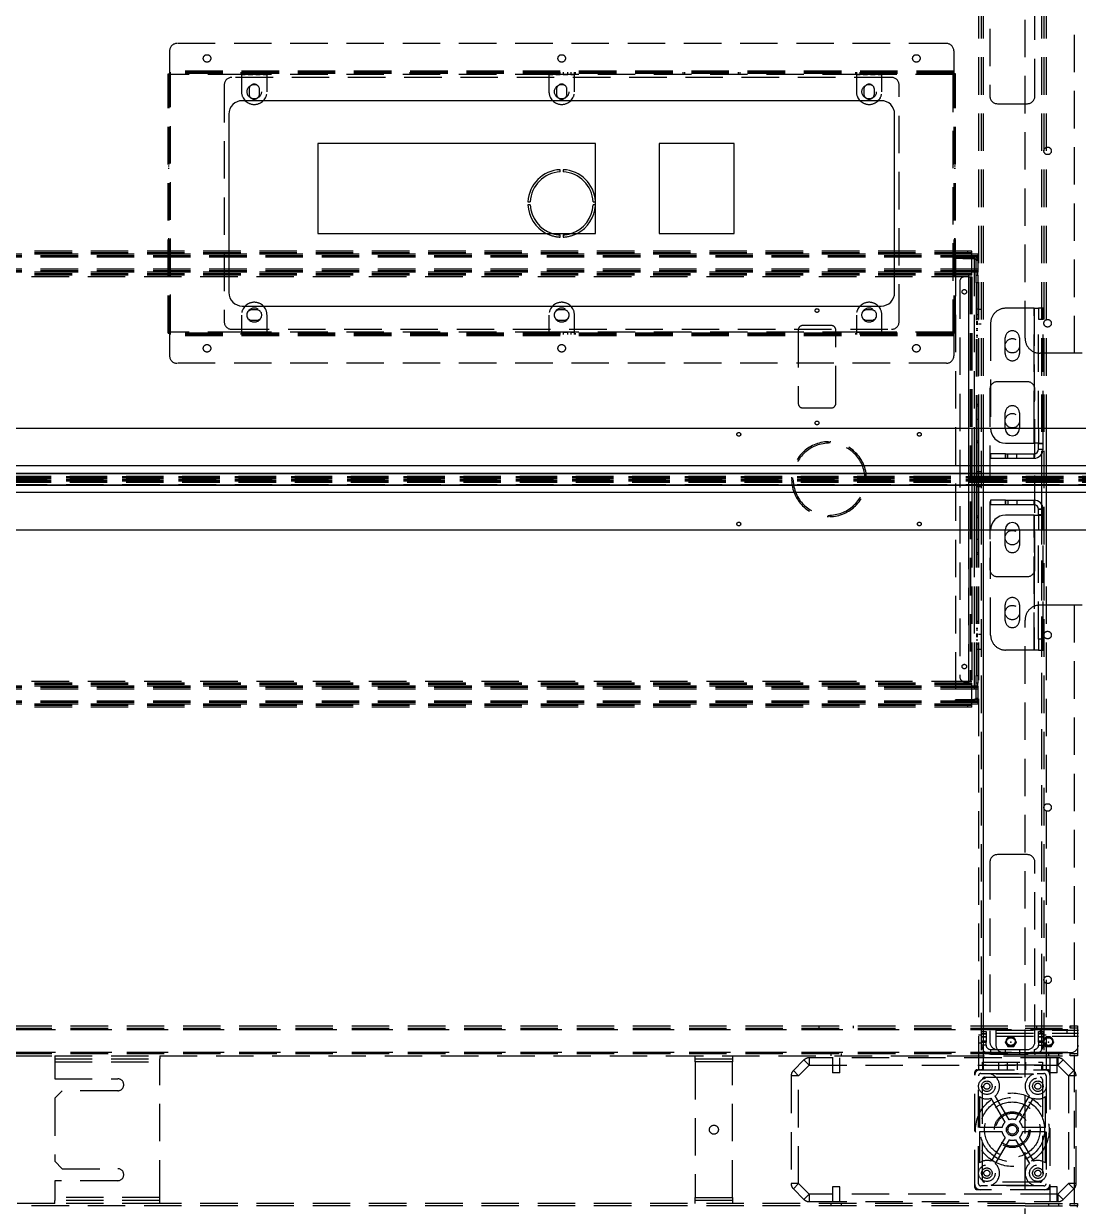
# Model space of a CAD drawing. Header units: millimetres. Extents: x -429 to 4678, y -337 to 3841.
# Drawn here: x 1019 to 1723, y 349 to 1138 of the extents above; entities that cross this region are included whole.
import ezdxf

# ---------------------------------------------------------------- set-up
doc = ezdxf.new("R2010")
doc.units = ezdxf.units.MM
doc.header["$LTSCALE"] = 100
doc.linetypes.add('CENTERX2', pattern=[20.32, 12.7, -2.54, 2.54, -2.54])
doc.linetypes.add('HIDDEN', pattern=[0.375, 0.25, -0.125])

msp = doc.modelspace()

# ---------------------------------------------------------------- linework, layer by layer
at = {"color": 7, "linetype": 'HIDDEN', "lineweight": -3}
for p, q in [((1720, 918), (1720, 1618)), ((1720, 918), (1720, 1618)), ((1687, 928), (1687, 1608)), ((1656, 1228), (1656, 868)), ((1657.6, 1228), (1657.6, 440)), ((1659, 1228), (1659, 440)), ((1659, 1228), (1659, 440)), ((1659, 1228), (1659, 440)), ((1659, 1228), (1659, 868)), ((1698, 1228), (1698, 440)), ((1698, 1228), (1698, 440)), ((1698, 1228), (1698, 440)), ((1698, 1228), (1698, 850.68)), ((1699.4, 1228), (1699.4, 440)), ((1701, 1228), (1701, 868)), ((1663.5, 1209.5), (1663.5, 1089.5)), ((1693.5, 1089.5), (1693.5, 1209.5)), ((1634.5, 1124.7), (1121.5, 1124.7)), ((1116.5, 1119.7), (1116.5, 1106.3)), ((1639.5, 1119.7), (1639.5, 1106.3)), ((1639.5, 1106.3), (1116.5, 1106.3)), ((1116.5, 1106.3), (1116.5, 1104.7)), ((1639.5, 1106.3), (1116.5, 1106.3)), ((1639.5, 1105.5), (1116.5, 1105.5)), ((1639.5, 1104.7), (1116.5, 1104.7)), ((1117.1, 1104.7), (1117.1, 1105.5)), ((1117.1, 1103.9), (1117.1, 1104.7)), ((1164, 1105.5), (1164, 1104.7)), ((1164.5, 1105.5), (1164.5, 1103.9)), ((1167, 1103.9), (1167, 1105.5)), ((1169, 1105.5), (1169, 1103.9)), ((1172, 1103.9), (1172, 1105.5)), ((1174, 1105.5), (1174, 1103.9)), ((1177, 1103.9), (1177, 1105.5)), ((1179, 1105.5), (1179, 1103.9)), ((1181.5, 1103.9), (1181.5, 1105.5)), ((1182, 1105.5), (1182, 1104.7)), ((1259.03, 1104.7), (1259.03, 1105.5)), ((1260.03, 1104.7), (1260.03, 1105.5)), ((1277, 1104.7), (1277, 1105.5)), ((1279, 1104.7), (1279, 1105.5)), ((1295.97, 1104.7), (1295.97, 1105.5)), ((1296.97, 1104.7), (1296.97, 1105.5)), ((1369, 1105.5), (1369, 1104.7)), ((1369.5, 1105.5), (1369.5, 1103.9)), ((1372, 1103.9), (1372, 1105.5)), ((1374, 1105.5), (1374, 1103.9)), ((1377, 1103.9), (1377, 1105.5)), ((1379, 1105.5), (1379, 1103.9)), ((1382, 1103.9), (1382, 1105.5)), ((1384, 1105.5), (1384, 1103.9)), ((1386.5, 1103.9), (1386.5, 1105.5)), ((1387, 1105.5), (1387, 1104.7)), ((1459.03, 1104.7), (1459.03, 1105.5)), ((1460.03, 1104.7), (1460.03, 1105.5)), ((1477, 1104.7), (1477, 1105.5)), ((1479, 1104.7), (1479, 1105.5)), ((1495.97, 1104.7), (1495.97, 1105.5)), ((1496.97, 1104.7), (1496.97, 1105.5)), ((1574, 1105.5), (1574, 1104.7)), ((1574.5, 1105.5), (1574.5, 1103.9)), ((1577, 1103.9), (1577, 1105.5)), ((1579, 1105.5), (1579, 1103.9)), ((1582, 1103.9), (1582, 1105.5)), ((1584, 1105.5), (1584, 1103.9)), ((1587, 1103.9), (1587, 1105.5)), ((1589, 1105.5), (1589, 1103.9)), ((1591.5, 1103.9), (1591.5, 1105.5)), ((1592, 1105.5), (1592, 1104.7)), ((1638.9, 1105.5), (1638.9, 1104.7)), ((1638.9, 1104.7), (1638.9, 1103.9)), ((1639.5, 1106.3), (1639.5, 1104.7)), ((1115.5, 931.5), (1115.5, 1104.5)), ((1115.5, 1104.5), (1116.3, 1104.5)), ((1116.3, 931.5), (1116.3, 1104.5)), ((1117.1, 932.1), (1117.1, 1103.9)), ((1117.1, 932.1), (1117.1, 1103.9)), ((1167, 1103.9), (1117.1, 1103.9)), ((1167, 1103.9), (1117.1, 1103.9)), ((1153, 1097), (1153, 939)), ((1598, 1102), (1158, 1102)), ((1164.5, 1103.9), (1167, 1103.9)), ((1164.5, 1103.9), (1164.5, 1092.5)), ((1167, 1103.9), (1164.5, 1103.9)), ((1169, 1103.9), (1167, 1103.9)), ((1169, 1103.9), (1172, 1103.9)), ((1172, 1103.9), (1169, 1103.9)), ((1172, 1103.9), (1169, 1103.9)), ((1172, 1103.9), (1169, 1103.9)), ((1174, 1103.9), (1172, 1103.9)), ((1174, 1103.9), (1177, 1103.9)), ((1177, 1103.9), (1174, 1103.9)), ((1177, 1103.9), (1174, 1103.9)), ((1177, 1103.9), (1174, 1103.9)), ((1179, 1103.9), (1177, 1103.9)), ((1179, 1103.9), (1181.5, 1103.9)), ((1181.5, 1103.9), (1179, 1103.9)), ((1372, 1103.9), (1179, 1103.9)), ((1372, 1103.9), (1179, 1103.9)), ((1181.5, 1092.5), (1181.5, 1103.9)), ((1369.5, 1103.9), (1372, 1103.9)), ((1369.5, 1103.9), (1369.5, 1092.5)), ((1372, 1103.9), (1369.5, 1103.9)), ((1374, 1103.9), (1372, 1103.9)), ((1374, 1103.9), (1377, 1103.9)), ((1377, 1103.9), (1374, 1103.9)), ((1377, 1103.9), (1374, 1103.9)), ((1377, 1103.9), (1374, 1103.9)), ((1379, 1103.9), (1377, 1103.9)), ((1379, 1103.9), (1382, 1103.9)), ((1382, 1103.9), (1379, 1103.9)), ((1382, 1103.9), (1379, 1103.9)), ((1382, 1103.9), (1379, 1103.9)), ((1384, 1103.9), (1382, 1103.9)), ((1384, 1103.9), (1386.5, 1103.9)), ((1386.5, 1103.9), (1384, 1103.9)), ((1577, 1103.9), (1384, 1103.9)), ((1577, 1103.9), (1384, 1103.9)), ((1386.5, 1092.5), (1386.5, 1103.9)), ((1574.5, 1103.9), (1577, 1103.9)), ((1574.5, 1103.9), (1574.5, 1092.5)), ((1577, 1103.9), (1574.5, 1103.9)), ((1579, 1103.9), (1577, 1103.9)), ((1579, 1103.9), (1582, 1103.9)), ((1582, 1103.9), (1579, 1103.9)), ((1582, 1103.9), (1579, 1103.9)), ((1582, 1103.9), (1579, 1103.9)), ((1584, 1103.9), (1582, 1103.9)), ((1584, 1103.9), (1587, 1103.9)), ((1587, 1103.9), (1584, 1103.9)), ((1587, 1103.9), (1584, 1103.9)), ((1587, 1103.9), (1584, 1103.9)), ((1589, 1103.9), (1587, 1103.9)), ((1589, 1103.9), (1591.5, 1103.9)), ((1591.5, 1103.9), (1589, 1103.9)), ((1638.9, 1103.9), (1589, 1103.9)), ((1638.9, 1103.9), (1589, 1103.9)), ((1591.5, 1092.5), (1591.5, 1103.9)), ((1603, 939), (1603, 1097)), ((1638.9, 1103.9), (1638.9, 932.1)), ((1638.9, 1103.9), (1638.9, 932.1)), ((1640.5, 1104.5), (1639.7, 1104.5)), ((1639.7, 931.5), (1639.7, 1104.5)), ((1640.5, 931.5), (1640.5, 1104.5)), ((1169.5, 1094), (1169.5, 1091)), ((1176.5, 1091), (1176.5, 1094)), ((1374.5, 1094), (1374.5, 1091)), ((1381.5, 1091), (1381.5, 1094)), ((1579.5, 1094), (1579.5, 1091)), ((1586.5, 1091), (1586.5, 1094)), ((1668.5, 1084.5), (1688.5, 1084.5)), ((1115.5, 1042.98), (1116.3, 1042.98)), ((1639.7, 1042.98), (1640.5, 1042.98)), ((1115.5, 1041.48), (1116.3, 1041.48)), ((1639.7, 1041.48), (1640.5, 1041.48)), ((1115.5, 1019), (1116.3, 1019)), ((1400.48, 1019), (1400.46, 1019.32)), ((1400.46, 1019), (1400.48, 1019)), ((1639.7, 1019), (1640.5, 1019)), ((1115.5, 1017), (1116.3, 1017)), ((1400.46, 1016.68), (1400.48, 1017)), ((1400.48, 1017), (1400.46, 1017)), ((1639.7, 1017), (1640.5, 1017)), ((1115.5, 994.52), (1116.3, 994.52)), ((1377, 995.52), (1377, 997.02)), ((1379, 997.02), (1379, 995.52)), ((1639.7, 994.52), (1640.5, 994.52)), ((1115.5, 993.02), (1116.3, 993.02)), ((1639.7, 993.02), (1640.5, 993.02)), ((1655.5, 984), (144.5, 984)), ((1655.5, 983), (144.5, 983)), ((1655.5, 982), (144.5, 982)), ((1655.5, 982), (144.5, 982)), ((1655.5, 982), (144.5, 982)), ((1655.5, 982), (144.5, 982)), ((1651.5, 986), (148.5, 986)), ((1651.5, 985), (148.5, 985)), ((1651.5, 984), (148.5, 984)), ((1651.5, 984), (148.5, 984)), ((1640.5, 981.3), (1640.5, 982.5)), ((1640.5, 982.5), (1645.5, 982.5)), ((1645.5, 981.3), (1640.5, 981.3)), ((1640.5, 981.12), (1640.5, 686.88)), ((1653.1, 981.12), (1640.5, 981.12)), ((1645.5, 982.5), (1645.5, 981.3)), ((1645.5, 982.5), (1653.1, 982.5)), ((1645.5, 981.3), (1653.1, 981.3)), ((1648.5, 986), (1648.5, 985)), ((1651.5, 984), (1651.5, 986)), ((1651.5, 972), (1651.5, 984)), ((1653.1, 981.3), (1653.1, 982.5)), ((1653.1, 982.5), (1653.1, 981.3)), ((1653.1, 981.12), (1653.1, 686.88)), ((1653.1, 981.12), (1653.1, 868)), ((1655.5, 980.1), (1654.3, 980.1)), ((1654.3, 970), (1654.3, 980.1)), ((1654.3, 980.1), (1655.5, 980.1)), ((1655.5, 984), (1655.5, 982)), ((1655.5, 982), (1655.5, 974)), ((1655.5, 974), (144.5, 974)), ((1655.5, 974), (144.5, 974)), ((1655.5, 973), (144.5, 973)), ((1655.5, 972), (144.5, 972)), ((1651.5, 972), (148.5, 972)), ((1651.5, 972), (148.5, 972)), ((1651.5, 971), (148.5, 971)), ((1649.5, 971), (1649.5, 970)), ((1651.5, 970), (1651.5, 972)), ((1652.5, 973), (1652.5, 972)), ((1655.5, 974), (1655.5, 972)), ((1655.5, 970), (1655.5, 972)), ((1651.5, 970), (148.5, 970)), ((1649.5, 969), (150.5, 969)), ((1649.5, 969), (150.5, 969)), ((1643.5, 966), (1643.5, 702)), ((1649.5, 969), (1646.5, 969)), ((1649.5, 969), (1649.5, 970)), ((1649.5, 969), (1651.5, 969)), ((1649.5, 699), (1649.5, 969)), ((1649.5, 969), (1649.5, 699)), ((1649.5, 969), (1649.5, 699)), ((1649.5, 868), (1649.5, 969)), ((1650.5, 969), (1650.5, 699)), ((1651.5, 969), (1651.5, 868)), ((1654.3, 970), (1655.5, 970)), ((1654.3, 965), (1654.3, 970)), ((1655.5, 965), (1654.3, 965)), ((1654.3, 965), (1654.3, 868)), ((1655.5, 970), (1655.5, 965)), ((1655.5, 965), (1655.5, 868)), ((1174.5, 947), (1171.5, 947)), ((1379.5, 947), (1376.5, 947)), ((1584.5, 947), (1581.5, 947)), ((1655.5, 947.5), (1654.3, 947.5)), ((1657.6, 947.3), (1656, 947.3)), ((1693, 948), (1674, 948)), ((1693, 948), (1696, 948)), ((1693, 948), (1693, 858)), ((1693, 868), (1693, 948)), ((1699, 948), (1696, 948)), ((1696, 948), (1696, 940.71)), ((1699, 940.71), (1699, 948)), ((1164.5, 943.5), (1164.5, 932.1)), ((1171.5, 940), (1174.5, 940)), ((1181.5, 932.1), (1181.5, 943.5)), ((1369.5, 943.5), (1369.5, 932.1)), ((1376.5, 940), (1379.5, 940)), ((1386.5, 932.1), (1386.5, 943.5)), ((1574.5, 943.5), (1574.5, 932.1)), ((1581.5, 940), (1584.5, 940)), ((1591.5, 932.1), (1591.5, 943.5)), ((1654.3, 943.75), (1655.5, 943.75)), ((1654.3, 943.75), (1655.5, 943.75)), ((1654.3, 941.25), (1655.5, 941.25)), ((1654.3, 941.25), (1655.5, 941.25)), ((1655.5, 938.99), (1654.3, 938.99)), ((1696, 940.71), (1699, 940.71)), ((1696, 868), (1696, 940.71)), ((1699, 868), (1699, 940.71)), ((1115.5, 931.5), (1116.3, 931.5)), ((1639.5, 931.3), (1116.5, 931.3)), ((1116.5, 931.3), (1116.5, 929.7)), ((1117.1, 931.3), (1117.1, 932.1)), ((1167, 932.1), (1117.1, 932.1)), ((1167, 932.1), (1117.1, 932.1)), ((1117.1, 930.5), (1117.1, 931.3)), ((1158, 934), (1598, 934)), ((1164, 931.3), (1164, 930.5)), ((1167, 932.1), (1164.5, 932.1)), ((1164.5, 932.1), (1164.5, 930.5)), ((1164.5, 932.1), (1167, 932.1)), ((1169, 932.1), (1167, 932.1)), ((1167, 930.5), (1167, 932.1)), ((1172, 932.1), (1169, 932.1)), ((1169, 932.1), (1169, 930.5)), ((1169, 932.1), (1172, 932.1)), ((1172, 932.1), (1169, 932.1)), ((1172, 932.1), (1169, 932.1)), ((1174, 932.1), (1172, 932.1)), ((1172, 930.5), (1172, 932.1)), ((1177, 932.1), (1174, 932.1)), ((1174, 932.1), (1174, 930.5)), ((1174, 932.1), (1177, 932.1)), ((1177, 932.1), (1174, 932.1)), ((1177, 932.1), (1174, 932.1)), ((1179, 932.1), (1177, 932.1)), ((1177, 930.5), (1177, 932.1)), ((1181.5, 932.1), (1179, 932.1)), ((1179, 932.1), (1179, 930.5)), ((1179, 932.1), (1181.5, 932.1)), ((1372, 932.1), (1179, 932.1)), ((1372, 932.1), (1179, 932.1)), ((1181.5, 930.5), (1181.5, 932.1)), ((1182, 931.3), (1182, 930.5)), ((1369, 931.3), (1369, 930.5)), ((1372, 932.1), (1369.5, 932.1)), ((1369.5, 932.1), (1369.5, 930.5)), ((1369.5, 932.1), (1372, 932.1)), ((1374, 932.1), (1372, 932.1)), ((1372, 930.5), (1372, 932.1)), ((1377, 932.1), (1374, 932.1)), ((1374, 932.1), (1374, 930.5)), ((1374, 932.1), (1377, 932.1)), ((1377, 932.1), (1374, 932.1)), ((1377, 932.1), (1374, 932.1)), ((1379, 932.1), (1377, 932.1)), ((1377, 930.5), (1377, 932.1)), ((1382, 932.1), (1379, 932.1)), ((1379, 932.1), (1379, 930.5)), ((1379, 932.1), (1382, 932.1)), ((1382, 932.1), (1379, 932.1)), ((1382, 932.1), (1379, 932.1)), ((1384, 932.1), (1382, 932.1)), ((1382, 930.5), (1382, 932.1)), ((1386.5, 932.1), (1384, 932.1)), ((1384, 932.1), (1384, 930.5)), ((1384, 932.1), (1386.5, 932.1)), ((1577, 932.1), (1384, 932.1)), ((1577, 932.1), (1384, 932.1)), ((1386.5, 930.5), (1386.5, 932.1)), ((1387, 931.3), (1387, 930.5)), ((1535.75, 933.5), (1535.75, 884.5)), ((1557.75, 936.5), (1538.75, 936.5)), ((1560.75, 884.5), (1560.75, 933.5)), ((1574, 931.3), (1574, 930.5)), ((1577, 932.1), (1574.5, 932.1)), ((1574.5, 932.1), (1574.5, 930.5)), ((1574.5, 932.1), (1577, 932.1)), ((1579, 932.1), (1577, 932.1)), ((1577, 930.5), (1577, 932.1)), ((1582, 932.1), (1579, 932.1)), ((1579, 932.1), (1579, 930.5)), ((1579, 932.1), (1582, 932.1)), ((1582, 932.1), (1579, 932.1)), ((1582, 932.1), (1579, 932.1)), ((1584, 932.1), (1582, 932.1)), ((1582, 930.5), (1582, 932.1)), ((1587, 932.1), (1584, 932.1)), ((1584, 932.1), (1584, 930.5)), ((1584, 932.1), (1587, 932.1)), ((1587, 932.1), (1584, 932.1)), ((1587, 932.1), (1584, 932.1)), ((1589, 932.1), (1587, 932.1)), ((1587, 930.5), (1587, 932.1)), ((1591.5, 932.1), (1589, 932.1)), ((1589, 932.1), (1589, 930.5)), ((1589, 932.1), (1591.5, 932.1)), ((1638.9, 932.1), (1589, 932.1)), ((1638.9, 932.1), (1589, 932.1)), ((1591.5, 930.5), (1591.5, 932.1)), ((1592, 931.3), (1592, 930.5)), ((1638.9, 932.1), (1638.9, 931.3)), ((1638.9, 931.3), (1638.9, 930.5)), ((1639.5, 931.3), (1639.5, 929.7)), ((1640.5, 931.5), (1639.7, 931.5)), ((1655.5, 938), (1654.3, 938)), ((1654.3, 937.5), (1655.5, 937.5)), ((1654.3, 934.5), (1655.5, 934.5)), ((1654.3, 933.5), (1655.5, 933.5)), ((1656, 937.7), (1657.6, 937.7)), ((1664, 938), (1664, 868)), ((1639.5, 930.5), (1116.5, 930.5)), ((1639.5, 929.7), (1116.5, 929.7)), ((1116.5, 929.7), (1116.5, 916.3)), ((1639.5, 929.7), (1116.5, 929.7)), ((1639.5, 929.7), (1639.5, 916.3)), ((1654.3, 930), (1655.5, 930)), ((1654.3, 929.01), (1655.5, 929.01)), ((1673.75, 917.75), (1673.75, 928.25)), ((1683.25, 928.25), (1683.25, 917.75)), ((1720, 918), (1697, 918)), ((1725, 918), (1720, 918)), ((1634.5, 911.3), (1121.5, 911.3)), ((1663.5, 894), (1663.5, 774)), ((1688.5, 899), (1668.5, 899)), ((1693.5, 774), (1693.5, 894)), ((1654.3, 884), (1655.5, 884)), ((1538.75, 881.5), (1557.75, 881.5)), ((1654.3, 883), (1655.5, 883)), ((1673.75, 868), (1673.75, 878.25)), ((1683.25, 878.25), (1683.25, 868)), ((1654.3, 874), (1655.5, 874)), ((1654.3, 874), (1655.5, 874)), ((1654.3, 874), (1655.5, 874)), ((1654.3, 874), (1655.5, 874)), ((1555.8, 857.99), (1555.8, 858.99)), ((1556.8, 857.99), (1556.8, 858.99)), ((1654.3, 859.5), (1655.5, 859.5)), ((1654.3, 858.5), (1655.5, 858.5)), ((1696, 858), (1699, 858)), ((1696, 854), (1699, 854)), ((1674, 851), (1674, 848)), ((1675.5, 848), (1675.5, 851)), ((1681.5, 848), (1681.5, 851)), ((1693, 848), (1693, 851)), ((1747.5, 837.79), (52.5, 837.79)), ((1747.5, 837.76), (52.5, 837.76)), ((900, 837.79), (1747.5, 837.79)), ((1649.5, 825), (1649.5, 843)), ((1651.5, 843), (1651.5, 825)), ((1653.1, 843), (1653.1, 825)), ((1654.3, 843), (1654.3, 825)), ((1655.5, 839), (1654.3, 839)), ((1655.5, 843), (1655.5, 825)), ((1656, 843), (1656, 825)), ((1657.6, 838.8), (1656, 838.8)), ((1659, 843), (1659, 825)), ((1698, 843), (1698, 825)), ((1701, 843), (1701, 825)), ((1747.5, 835.25), (52.5, 835.25)), ((1747.5, 835.25), (52.5, 835.25)), ((1747.5, 835.25), (52.5, 835.25)), ((1747.5, 834.92), (52.5, 834.92)), ((1747.5, 834.75), (52.5, 834.75)), ((1747.5, 834.75), (52.5, 834.75)), ((1747.5, 833.25), (52.5, 833.25)), ((1747.5, 833.25), (52.5, 833.25)), ((1747.5, 833.08), (52.5, 833.08)), ((1747.5, 832.75), (52.5, 832.75)), ((1747.5, 832.75), (52.5, 832.75)), ((1747.5, 832.75), (52.5, 832.75)), ((1747.5, 830.24), (52.5, 830.24)), ((1747.5, 830.21), (52.5, 830.21)), ((900, 836), (1747.5, 836)), ((1747.5, 835.45), (900, 835.45)), ((1747.5, 835.45), (900, 835.45)), ((1747.5, 835.45), (900, 835.45)), ((900, 835.44), (1747.5, 835.44)), ((900, 835.44), (1747.5, 835.44)), ((900, 835.44), (1747.5, 835.44)), ((900, 835.25), (1747.5, 835.25)), ((900, 835.25), (1747.5, 835.25)), ((900, 835.25), (1747.5, 835.25)), ((900, 834.96), (1747.5, 834.96)), ((900, 834.92), (1747.5, 834.92)), ((900, 834.75), (1747.5, 834.75)), ((900, 834.75), (1747.5, 834.75)), ((900, 834.6), (1747.5, 834.6)), ((900, 834.56), (1747.5, 834.56)), ((900, 834.56), (1747.5, 834.56)), ((900, 834.55), (1747.5, 834.55)), ((900, 834.55), (1747.5, 834.55)), ((1747.5, 833.45), (900, 833.45)), ((1747.5, 833.45), (900, 833.45)), ((900, 833.43), (1747.5, 833.43)), ((900, 833.43), (1747.5, 833.43)), ((900, 833.4), (1747.5, 833.4)), ((900, 833.25), (1747.5, 833.25)), ((900, 833.25), (1747.5, 833.25)), ((900, 833.08), (1747.5, 833.08)), ((900, 833.04), (1747.5, 833.04)), ((900, 832.75), (1747.5, 832.75)), ((900, 832.75), (1747.5, 832.75)), ((900, 832.75), (1747.5, 832.75)), ((900, 832.57), (1747.5, 832.57)), ((900, 832.57), (1747.5, 832.57)), ((900, 832.56), (1747.5, 832.56)), ((900, 832.55), (1747.5, 832.55)), ((900, 832.55), (1747.5, 832.55)), ((900, 832.55), (1747.5, 832.55)), ((900, 832), (1747.5, 832)), ((900, 830.21), (1747.5, 830.21)), ((1532.31, 834.5), (1531.31, 834.5)), ((1532.31, 833.5), (1531.31, 833.5)), ((1581.3, 834.5), (1580.29, 834.5)), ((1581.3, 833.5), (1580.29, 833.5)), ((1654.3, 835.25), (1655.5, 835.25)), ((1654.3, 835.25), (1655.5, 835.25)), ((1654.3, 832.75), (1655.5, 832.75)), ((1654.3, 832.75), (1655.5, 832.75)), ((1654.3, 829), (1655.5, 829)), ((1656, 829.2), (1657.6, 829.2)), ((1674, 820), (1674, 817)), ((1675.5, 820), (1675.5, 817)), ((1681.5, 820), (1681.5, 817)), ((1693, 817), (1693, 820)), ((1699, 814), (1696, 814)), ((1698, 817.32), (1698, 440)), ((1555.8, 809.01), (1555.8, 810.01)), ((1556.8, 809.01), (1556.8, 810.01)), ((1654.3, 809.5), (1655.5, 809.5)), ((1654.3, 808.5), (1655.5, 808.5)), ((1693, 810), (1693, 720)), ((1696, 810), (1699, 810)), ((1649.5, 699), (1649.5, 800)), ((1651.5, 800), (1651.5, 699)), ((1653.1, 800), (1653.1, 686.88)), ((1654.3, 800), (1654.3, 703)), ((1655.5, 800), (1655.5, 703)), ((1656, 800), (1656, 440)), ((1659, 800), (1659, 440)), ((1664, 730), (1664, 800)), ((1673.75, 789.75), (1673.75, 800)), ((1683.25, 800), (1683.25, 789.75)), ((1693, 720), (1693, 800)), ((1696, 727.29), (1696, 800)), ((1699, 727.29), (1699, 800)), ((1701, 800), (1701, 440)), ((1654.3, 794), (1655.5, 794)), ((1654.3, 794), (1655.5, 794)), ((1654.3, 794), (1655.5, 794)), ((1654.3, 794), (1655.5, 794)), ((1654.3, 785), (1655.5, 785)), ((1654.3, 784), (1655.5, 784)), ((1668.5, 769), (1688.5, 769)), ((1673.75, 739.75), (1673.75, 750.25)), ((1683.25, 750.25), (1683.25, 739.75)), ((1720, 750), (1697, 750)), ((1720, 50), (1720, 750)), ((1725, 750), (1720, 750)), ((1720, 50), (1720, 750)), ((1655.5, 738.99), (1654.3, 738.99)), ((1655.5, 738), (1654.3, 738)), ((1654.3, 734.5), (1655.5, 734.5)), ((1687, 60), (1687, 740)), ((1654.3, 733.5), (1655.5, 733.5)), ((1655.5, 730.5), (1654.3, 730.5)), ((1654.3, 730), (1655.5, 730)), ((1654.3, 729.01), (1655.5, 729.01)), ((1654.3, 726.75), (1655.5, 726.75)), ((1654.3, 726.75), (1655.5, 726.75)), ((1657.6, 730.3), (1656, 730.3)), ((1699, 727.29), (1696, 727.29)), ((1696, 727.29), (1696, 720)), ((1699, 720), (1699, 727.29)), ((1654.3, 724.25), (1655.5, 724.25)), ((1654.3, 724.25), (1655.5, 724.25)), ((1654.3, 720.5), (1655.5, 720.5)), ((1656, 720.7), (1657.6, 720.7)), ((1693, 720), (1674, 720)), ((1696, 720), (1693, 720)), ((1696, 720), (1699, 720)), ((1654.3, 703), (1655.5, 703)), ((1654.3, 698), (1654.3, 703)), ((1655.5, 703), (1655.5, 698)), ((1655.5, 696), (144.5, 696)), ((1655.5, 695), (144.5, 695)), ((1651.5, 698), (148.5, 698)), ((1651.5, 697), (148.5, 697)), ((1651.5, 696), (148.5, 696)), ((1651.5, 696), (148.5, 696)), ((1649.5, 699), (150.5, 699)), ((1649.5, 699), (150.5, 699)), ((1646.5, 699), (1649.5, 699)), ((1649.5, 698), (1649.5, 699)), ((1651.5, 699), (1649.5, 699)), ((1649.5, 698), (1649.5, 697)), ((1651.5, 696), (1651.5, 698)), ((1651.5, 684), (1651.5, 696)), ((1652.5, 696), (1652.5, 695)), ((1655.5, 698), (1654.3, 698)), ((1654.3, 687.9), (1654.3, 698)), ((1655.5, 696), (1655.5, 698)), ((1655.5, 696), (1655.5, 694)), ((1655.5, 694), (144.5, 694)), ((1655.5, 694), (144.5, 694)), ((1653.1, 686.88), (1640.5, 686.88)), ((1640.5, 685.5), (1640.5, 686.7)), ((1640.5, 686.7), (1645.5, 686.7)), ((1645.5, 686.7), (1645.5, 685.5)), ((1653.1, 686.7), (1645.5, 686.7)), ((1653.1, 685.5), (1653.1, 686.7)), ((1653.1, 685.5), (1653.1, 686.7)), ((1654.3, 687.9), (1655.5, 687.9)), ((1654.3, 687.9), (1655.5, 687.9)), ((1655.5, 694), (1655.5, 686)), ((1655.5, 686), (144.5, 686)), ((1655.5, 686), (144.5, 686)), ((1655.5, 686), (144.5, 686)), ((1655.5, 686), (144.5, 686)), ((1655.5, 685), (144.5, 685)), ((1655.5, 684), (144.5, 684)), ((1651.5, 684), (148.5, 684)), ((1651.5, 684), (148.5, 684)), ((1651.5, 683), (148.5, 683)), ((1651.5, 682), (148.5, 682)), ((1645.5, 685.5), (1640.5, 685.5)), ((1645.5, 685.5), (1653.1, 685.5)), ((1648.5, 683), (1648.5, 682)), ((1651.5, 682), (1651.5, 684)), ((1655.5, 686), (1655.5, 684)), ((1663.5, 578.5), (1663.5, 458.5)), ((1688.5, 583.5), (1668.5, 583.5)), ((1693.5, 458.5), (1693.5, 578.5)), ((78, 466.75), (1722, 466.75)), ((78, 466.75), (1722, 466.75)), ((113, 469.25), (1687, 469.25)), ((113, 467.75), (1687, 467.75)), ((113, 466.75), (1687, 466.75)), ((113, 466.75), (1687, 466.75)), ((1549.5, 469.25), (1549.5, 467.75)), ((1572.5, 467.75), (1572.5, 469.25)), ((1667.5, 466.5), (1667.5, 462.5)), ((1667.5, 466.5), (1722.5, 466.5)), ((1687, 469.25), (1717, 469.25)), ((1687, 467.75), (1717, 467.75)), ((1687, 451.75), (1687, 466.75)), ((1694.5, 469.25), (1694.5, 467.75)), ((1697, 466.5), (1697, 464.5)), ((1715, 464.5), (1715, 466.5)), ((1717, 467.75), (1717, 469.25)), ((1717, 469.25), (1722, 469.25)), ((1722, 467.75), (1717, 467.75)), ((1717.5, 467.75), (1717.5, 469.25)), ((1722, 469.25), (1722, 467.75)), ((1722, 467.75), (1722, 466.75)), ((1722, 466.75), (1722, 451.75)), ((1657.6, 463), (1656, 463)), ((1656, 458), (1657.6, 458)), ((1658, 465.5), (1661, 465.5)), ((1658, 464.04), (1658, 465.5)), ((1661, 464.04), (1658, 464.04)), ((1658, 461.96), (1658, 464.04)), ((1658, 464.04), (1661, 464.04)), ((1658, 458.43), (1658, 461.96)), ((1658, 461.96), (1661, 461.96)), ((1661, 461.96), (1658, 461.96)), ((1661, 461.75), (1658, 461.75)), ((1658, 459.25), (1661, 459.25)), ((1661, 458.43), (1658, 458.43)), ((1658, 456.5), (1658, 458.43)), ((1658, 458.43), (1661, 458.43)), ((1661, 465.5), (1661, 464.04)), ((1661, 464.04), (1661, 461.96)), ((1661, 461.96), (1661, 458.43)), ((1661, 456.5), (1661, 458.43)), ((1667.5, 464.5), (1722.5, 464.5)), ((1667.5, 462.5), (1722.5, 462.5)), ((1667.5, 462.5), (1667.5, 456.5)), ((1667.5, 462.5), (1722.5, 462.5)), ((1667.5, 462.5), (1722.5, 462.5)), ((1667.5, 462.5), (1722.5, 462.5)), ((1674.04, 458.5), (1675.77, 461.5)), ((1675.77, 455.5), (1674.04, 458.5)), ((1675.77, 461.5), (1679.23, 461.5)), ((1679.23, 461.5), (1680.96, 458.5)), ((1680.96, 458.5), (1679.23, 455.5)), ((1696, 465.5), (1699, 465.5)), ((1696, 464.04), (1696, 465.5)), ((1699, 464.04), (1696, 464.04)), ((1696, 461.96), (1696, 464.04)), ((1696, 464.04), (1699, 464.04)), ((1696, 458.43), (1696, 461.96)), ((1696, 461.96), (1699, 461.96)), ((1699, 461.96), (1696, 461.96)), ((1699, 461.75), (1696, 461.75)), ((1696, 459.25), (1699, 459.25)), ((1696, 458.43), (1696, 456.5)), ((1699, 458.43), (1696, 458.43)), ((1696, 458.43), (1699, 458.43)), ((1699, 465.5), (1699, 464.04)), ((1699, 464.04), (1699, 461.96)), ((1699, 461.96), (1699, 458.43)), ((1699, 458.43), (1699, 456.5)), ((1699.04, 458.5), (1700.77, 461.5)), ((1700.77, 455.5), (1699.04, 458.5)), ((1701, 463), (1699.4, 463)), ((1699.4, 458), (1701, 458)), ((1700.77, 461.5), (1704.23, 461.5)), ((1704.23, 461.5), (1705.96, 458.5)), ((1705.96, 458.5), (1704.23, 455.5)), ((78, 451.75), (1722, 451.75)), ((78, 451.75), (1722, 451.75)), ((113, 451.75), (1687, 451.75)), ((113, 451.75), (1687, 451.75)), ((113, 450.75), (1687, 450.75)), ((1557.5, 450.75), (1557.5, 449.25)), ((1564.5, 449.25), (1564.5, 450.75)), ((1661, 456.5), (1658, 456.5)), ((1661, 456.5), (1658, 456.5)), ((1664, 453.5), (1664, 450.5)), ((1664, 453.5), (1693, 453.5)), ((1664, 453.5), (1664, 450.5)), ((1664, 450.5), (1693, 450.5)), ((1672.5, 451.5), (1717.5, 451.5)), ((1673.75, 453.5), (1673.75, 450.5)), ((1679.23, 455.5), (1675.77, 455.5)), ((1683.25, 453.5), (1683.25, 450.5)), ((1687, 450.75), (1717, 450.75)), ((1693, 453.5), (1693, 450.5)), ((1693, 453.5), (1693, 450.5)), ((1696, 456.5), (1699, 456.5)), ((1696, 456.5), (1699, 456.5)), ((1704.23, 455.5), (1700.77, 455.5)), ((1702.5, 450.75), (1702.5, 449.25)), ((1709.5, 449.25), (1709.5, 450.75)), ((1717, 449.25), (1717, 450.75)), ((1717, 450.75), (1722, 450.75)), ((1722, 451.75), (1722, 450.75)), ((1722, 450.75), (1722, 449.25)), ((113, 449.25), (1040, 449.25)), ((1040, 449.25), (1040, 447.25)), ((1040, 449.25), (1110, 449.25)), ((1040, 447.25), (1110, 447.25)), ((1040, 447.25), (1040, 445.25)), ((1040, 445.25), (1110, 445.25)), ((1040, 445.25), (1110, 445.25)), ((1040, 445.25), (1040, 434)), ((1110, 449.25), (1110, 447.25)), ((1110, 449.25), (1687, 449.25)), ((1110, 445.25), (1110, 447.25)), ((1110, 354.75), (1110, 445.25)), ((1467, 445.25), (1467, 449.25)), ((1467, 447.25), (1492, 447.25)), ((1492, 445.25), (1467, 445.25)), ((1467, 445.25), (1467, 354.75)), ((1492, 445.25), (1467, 445.25)), ((1492, 449.25), (1492, 445.25)), ((1492, 354.75), (1492, 445.25)), ((1539.54, 446.54), (1532.46, 439.46)), ((1536, 435.93), (1543.07, 443)), ((1539.54, 446.54), (1543.07, 443)), ((1708.93, 448), (1543.07, 448)), ((1543.07, 448), (1543.07, 443)), ((1543.07, 443), (1708.93, 443)), ((1558.6, 448), (1558.6, 438)), ((1563.4, 438), (1563.4, 448)), ((1658.5, 445), (1698.5, 445)), ((1658.5, 443), (1658.5, 445)), ((1658.5, 443), (1658.5, 440)), ((1698.5, 443), (1658.5, 443)), ((1669.5, 440), (1669.5, 445)), ((1675.1, 445), (1675.1, 440)), ((1681.9, 440), (1681.9, 445)), ((1687, 449.25), (1717, 449.25)), ((1687.5, 440), (1687.5, 445)), ((1698.5, 445), (1698.5, 443)), ((1698.5, 443), (1698.5, 440)), ((1703.6, 448), (1703.6, 438)), ((1708.4, 438), (1708.4, 448)), ((1708.93, 448), (1708.93, 443)), ((1712.46, 446.54), (1708.93, 443)), ((1708.93, 443), (1716, 435.93)), ((1719.54, 439.46), (1712.46, 446.54)), ((1722, 449.25), (1717, 449.25)), ((1040, 434), (1082, 434)), ((1531, 435.93), (1531, 364.07)), ((1536, 435.93), (1531, 435.93)), ((1532.46, 439.46), (1536, 435.93)), ((1536, 364.07), (1536, 435.93)), ((1563.4, 438), (1558.6, 438)), ((1653.5, 361.5), (1653.5, 438.5)), ((1655, 440), (1702, 440)), ((1656, 364), (1656, 436)), ((1657.5, 437.5), (1699.5, 437.5)), ((1660, 435), (1697, 435)), ((1692.63, 437), (1664.37, 437)), ((1701, 436), (1701, 364)), ((1703.5, 438.5), (1703.5, 361.5)), ((1708.4, 438), (1703.6, 438)), ((1719.54, 439.46), (1716, 435.93)), ((1721, 435.93), (1716, 435.93)), ((1716, 435.93), (1716, 364.07)), ((1721, 364.07), (1721, 435.93)), ((1658.5, 366.5), (1658.5, 433.5)), ((1698.5, 433.5), (1698.5, 366.5)), ((1045, 426), (1040, 421)), ((1040, 421), (1040, 379)), ((1082, 426), (1045, 426)), ((1656.5, 422.13), (1656.5, 401.5)), ((1673.75, 405.14), (1664.44, 421.02)), ((1676.34, 406.66), (1667.03, 422.54)), ((1680.66, 406.66), (1689.98, 422.54)), ((1683.25, 405.14), (1692.56, 421.02)), ((1700.5, 401.5), (1700.5, 422.13)), ((1678.5, 403), (1678.5, 403.54)), ((1671.66, 401.5), (1656.5, 401.5)), ((1671.66, 398.5), (1656.5, 398.5)), ((1656.5, 398.5), (1656.5, 377.87)), ((1673.75, 394.86), (1664.44, 378.98)), ((1683.25, 394.86), (1692.56, 378.98)), ((1700.5, 401.5), (1685.34, 401.5)), ((1700.5, 398.5), (1685.34, 398.5)), ((1700.5, 377.87), (1700.5, 398.5)), ((1676.34, 393.34), (1667.03, 377.46)), ((1680.66, 393.34), (1689.98, 377.46)), ((1040, 379), (1045, 374)), ((1045, 374), (1082, 374)), ((1082, 366), (1040, 366)), ((1040, 366), (1040, 354.75)), ((1536, 364.07), (1531, 364.07)), ((1536, 364.07), (1532.46, 360.54)), ((1543.07, 357), (1536, 364.07)), ((1697, 365), (1660, 365)), ((1664.37, 363), (1692.63, 363)), ((1716, 364.07), (1708.93, 357)), ((1721, 364.07), (1716, 364.07)), ((1716, 364.07), (1719.54, 360.54)), ((1532.46, 360.54), (1539.54, 353.46)), ((1543.07, 357), (1539.54, 353.46)), ((1708.93, 357), (1543.07, 357)), ((1543.07, 357), (1543.07, 352)), ((1563.4, 362), (1558.6, 362)), ((1558.6, 362), (1558.6, 352)), ((1563.4, 352), (1563.4, 362)), ((1702, 360), (1655, 360)), ((1699.5, 362.5), (1657.5, 362.5)), ((1708.4, 362), (1703.6, 362)), ((1703.6, 362), (1703.6, 352)), ((1708.4, 352), (1708.4, 362)), ((1708.93, 357), (1712.46, 353.46)), ((1708.93, 357), (1708.93, 352)), ((1712.46, 353.46), (1719.54, 360.54)), ((1040, 350.75), (113, 350.75)), ((1687, 349.25), (113, 349.25)), ((1040, 354.75), (1040, 352.75)), ((1110, 354.75), (1040, 354.75)), ((1110, 354.75), (1040, 354.75)), ((1040, 350.75), (1040, 352.75)), ((1110, 352.75), (1040, 352.75)), ((1110, 350.75), (1040, 350.75)), ((1110, 352.75), (1110, 354.75)), ((1110, 350.75), (1110, 352.75)), ((1687, 350.75), (1110, 350.75)), ((1467, 354.75), (1492, 354.75)), ((1467, 350.75), (1467, 354.75)), ((1467, 354.75), (1492, 354.75)), ((1492, 352.75), (1467, 352.75)), ((1492, 354.75), (1492, 350.75)), ((1543.07, 352), (1708.93, 352)), ((1557.5, 350.75), (1557.5, 349.25)), ((1564.5, 349.25), (1564.5, 350.75)), ((1687, 350.75), (1717, 350.75)), ((1687, 349.25), (1717, 349.25)), ((1702.5, 350.75), (1702.5, 349.25)), ((1709.5, 349.25), (1709.5, 350.75)), ((1717, 349.25), (1717, 350.75)), ((1717, 350.75), (1722, 350.75)), ((1722, 349.25), (1717, 349.25)), ((1722, 350.75), (1722, 349.25)), ((1722, 348.25), (1722, 349.25))]:
    msp.add_line(p, q, dxfattribs=at)
at = {"color": 7, "linetype": 'Continuous', "lineweight": -3}
for p, q in [((1591, 1086.5), (1165, 1086.5)), ((1156, 1077.5), (1156, 958.5)), ((1600, 958.5), (1600, 1077.5)), ((1400.46, 1058), (1215.46, 1058)), ((1215.46, 1058), (1215.46, 998)), ((1400.46, 998), (1400.46, 1058)), ((1492.96, 1058), (1442.96, 1058)), ((1442.96, 1058), (1442.96, 998)), ((1492.96, 998), (1492.96, 1058)), ((1377, 1038.98), (1377, 1040.48)), ((1379, 1040.48), (1379, 1038.98)), ((1355.52, 1019), (1357.02, 1019)), ((1398.98, 1019), (1400.46, 1019)), ((1357.02, 1017), (1355.52, 1017)), ((1400.46, 1017), (1398.98, 1017)), ((1215.46, 998), (1400.46, 998)), ((1442.96, 998), (1492.96, 998)), ((1165, 949.5), (1591, 949.5)), ((50, 868), (1750, 868)), ((1649.5, 843), (1649.5, 868)), ((1651.5, 868), (1651.5, 843)), ((1653.1, 868), (1653.1, 843)), ((1654.3, 868), (1654.3, 843)), ((1655.5, 868), (1655.5, 843)), ((1656, 868), (1656, 843)), ((1659, 868), (1659, 843)), ((1673.75, 867.75), (1673.75, 868)), ((1683.25, 868), (1683.25, 867.75)), ((1693, 858), (1693, 868)), ((1696, 867.79), (1696, 868)), ((1699, 867.79), (1699, 868)), ((1701, 868), (1701, 843)), ((1699, 867.79), (1696, 867.79)), ((1696, 867.79), (1696, 857.8)), ((1699, 857.8), (1699, 867.79)), ((1674, 858), (1693, 858)), ((1696, 858), (1693, 858)), ((1696, 857.8), (1699, 857.8)), ((1696, 854), (1696, 857.8)), ((1696, 854), (1699, 854)), ((1699, 854), (1699, 857.8)), ((1664, 851), (1664, 848)), ((1674, 851), (1664, 851)), ((1664, 848), (1674, 848)), ((1674, 848), (1674, 851)), ((1674, 851), (1693, 851)), ((1674, 848), (1693, 848)), ((1693, 851), (1693, 848)), ((1698, 850.68), (1698, 843)), ((1747.5, 843), (52.5, 843)), ((900, 838), (1747.5, 838)), ((900, 837.76), (1747.5, 837.76)), ((900, 830.24), (1747.5, 830.24)), ((900, 830), (1747.5, 830)), ((1747.5, 825), (52.5, 825)), ((1649.5, 800), (1649.5, 825)), ((1651.5, 825), (1651.5, 800)), ((1653.1, 825), (1653.1, 800)), ((1654.3, 825), (1654.3, 800)), ((1655.5, 825), (1655.5, 800)), ((1656, 825), (1656, 800)), ((1659, 825), (1659, 800)), ((1698, 825), (1698, 817.32)), ((1701, 825), (1701, 800)), ((1664, 820), (1664, 817)), ((1674, 820), (1664, 820)), ((1664, 817), (1674, 817)), ((1674, 817), (1674, 820)), ((1674, 820), (1693, 820)), ((1674, 817), (1693, 817)), ((1693, 817), (1693, 820)), ((1696, 814), (1699, 814)), ((1696, 810.2), (1696, 814)), ((1699, 810.2), (1699, 814)), ((1693, 810), (1674, 810)), ((1693, 810), (1696, 810)), ((1693, 800), (1693, 810)), ((1699, 810.2), (1696, 810.2)), ((1696, 810.2), (1696, 800.21)), ((1699, 800.21), (1699, 810.2)), ((1750, 800), (50, 800)), ((1673.75, 800), (1673.75, 800.25)), ((1683.25, 800.25), (1683.25, 800)), ((1696, 800.21), (1699, 800.21)), ((1696, 800), (1696, 800.21)), ((1699, 800), (1699, 800.21)), ((1675.77, 461.5), (1674.04, 458.5)), ((1674.04, 458.5), (1675.77, 455.5)), ((1679.23, 461.5), (1675.77, 461.5)), ((1680.96, 458.5), (1679.23, 461.5)), ((1679.23, 455.5), (1680.96, 458.5)), ((1700.77, 461.5), (1699.04, 458.5)), ((1699.04, 458.5), (1700.77, 455.5)), ((1704.23, 461.5), (1700.77, 461.5)), ((1705.96, 458.5), (1704.23, 461.5)), ((1704.23, 455.5), (1705.96, 458.5)), ((1675.77, 455.5), (1679.23, 455.5)), ((1700.77, 455.5), (1704.23, 455.5))]:
    msp.add_line(p, q, dxfattribs=at)
at = {"color": 7, "linetype": 'HIDDEN', "lineweight": -3}
for centre, radius in [((1141.5, 1114.7), 2.5), ((1378, 1114.7), 2.5), ((1614.5, 1114.7), 2.5), ((1173, 1092.5), 4.8), ((1378, 1092.5), 4.8), ((1583, 1092.5), 4.8), ((1702, 1053), 2.5), ((1646.5, 959), 1.5), ((1173, 943.5), 4.8), ((1378, 943.5), 4.8), ((1548.25, 946.5), 1.25), ((1583, 943.5), 4.8), ((1702, 938), 2.5), ((1141.5, 921.3), 2.5), ((1378, 921.3), 2.5), ((1614.5, 921.3), 2.5), ((1678.5, 923), 4.8), ((1678.5, 873), 4.8), ((1548.25, 871.5), 1.25), ((1496.1, 863.9), 1.25), ((1616.5, 863.9), 1.25), ((1496.1, 804.1), 1.25), ((1616.5, 804.1), 1.25), ((1678.5, 795), 4.8), ((1678.5, 745), 4.8), ((1702, 730), 2.5), ((1646.5, 709), 1.5), ((1702, 615), 2.5), ((1702, 500), 2.5), ((1677.5, 459.25), 3), ((1702.5, 459.25), 3), ((1661.5, 429), 5.5), ((1695.5, 429), 5.5), ((1661.5, 429), 3.5), ((1661.5, 429), 2), ((1695.5, 429), 3.5), ((1695.5, 429), 2), ((1678.5, 400), 24.5), ((1678.5, 400), 21.5), ((1678.5, 400), 18.5), ((1678.5, 400), 11.9), ((1678.5, 400), 11), ((1479.5, 400), 3), ((1678.5, 400), 4), ((1678.5, 400), 3), ((1661.5, 371), 5.5), ((1661.5, 371), 3.5), ((1661.5, 371), 2), ((1695.5, 371), 5.5), ((1695.5, 371), 3.5), ((1695.5, 371), 2)]:
    msp.add_circle(centre, radius, dxfattribs=at)
at = {"color": 7, "linetype": 'CENTERX2', "lineweight": -3}
for centre, radius in [((1677.5, 458.5), 3), ((1677.5, 458.5), 2.9), ((1702.5, 458.5), 3), ((1702.5, 458.5), 2.9)]:
    msp.add_circle(centre, radius, dxfattribs=at)
at = {"color": 7, "linetype": 'HIDDEN', "lineweight": -3}
for centre, radius, start, end in [((1121.5, 1119.7), 5, 90, 180), ((1634.5, 1119.7), 5, 0, 90), ((1158, 1097), 5, 90, 180), ((1173, 1094), 3.5, 0, 180), ((1378, 1094), 3.5, 0, 180), ((1583, 1094), 3.5, 0, 180), ((1598, 1097), 5, 0, 90), ((1173, 1092.5), 8.5, 180, 0), ((1173, 1091), 3.5, 180, 0), ((1378, 1092.5), 8.5, 180, 0), ((1378, 1091), 3.5, 180, 0), ((1583, 1092.5), 8.5, 180, 0), ((1583, 1091), 3.5, 180, 0), ((1668.5, 1089.5), 5, 180, 270), ((1688.5, 1089.5), 5, 270, 0), ((1378, 1018), 22.5, 242.73396, 267.45268), ((1378, 1018), 21, 252.24721, 267.2706), ((1378, 1018), 21, 272.7294, 287.75279), ((1378, 1018), 22.5, 272.54732, 297.26604), ((1653.1, 980.1), 2.4, 0, 90), ((1653.1, 980.1), 1.2, 0, 90), ((1646.5, 966), 3, 90, 180), ((1173, 943.5), 8.5, 0, 180), ((1171.5, 943.5), 3.5, 90, 270), ((1174.5, 943.5), 3.5, 270, 90), ((1378, 943.5), 8.5, 0, 180), ((1376.5, 943.5), 3.5, 90, 270), ((1379.5, 943.5), 3.5, 270, 90), ((1583, 943.5), 8.5, 0, 180), ((1581.5, 943.5), 3.5, 90, 270), ((1584.5, 943.5), 3.5, 270, 90), ((1674, 938), 10, 90, 180), ((1158, 939), 5, 180, 270), ((1598, 939), 5, 270, 0), ((1538.75, 933.5), 3, 90, 180), ((1557.75, 933.5), 3, 0, 90), ((1678.5, 928.25), 4.75, 0, 180), ((1697, 928), 10, 180, 270), ((1121.5, 916.3), 5, 180, 270), ((1634.5, 916.3), 5, 270, 0), ((1678.5, 917.75), 4.75, 180, 0), ((1668.5, 894), 5, 90, 180), ((1688.5, 894), 5, 0, 90), ((1538.75, 884.5), 3, 180, 270), ((1557.75, 884.5), 3, 270, 0), ((1678.5, 878.25), 4.75, 0, 180), ((1556.3, 834), 25, 91.14599, 178.85401), ((1556.3, 834), 24, 91.19375, 178.80625), ((1556.3, 834), 25, 1.14599, 88.85401), ((1556.3, 834), 24, 1.19375, 88.80625), ((1556.3, 834), 25, 181.14599, 268.85401), ((1556.3, 834), 24, 181.19375, 268.80625), ((1556.3, 834), 24, 271.19375, 358.80625), ((1556.3, 834), 25, 271.14599, 358.85401), ((1678.5, 789.75), 4.75, 180, 0), ((1668.5, 774), 5, 180, 270), ((1688.5, 774), 5, 270, 0), ((1678.5, 750.25), 4.75, 0, 180), ((1697, 740), 10, 90, 180), ((1678.5, 739.75), 4.75, 180, 0), ((1674, 730), 10, 180, 270), ((1646.5, 702), 3, 180, 270), ((1653.1, 687.9), 1.2, 270, 0), ((1653.1, 687.9), 2.4, 270, 0), ((1668.5, 578.5), 5, 90, 180), ((1688.5, 578.5), 5, 0, 90), ((1668.5, 458.5), 5, 180, 270), ((1688.5, 458.5), 5, 270, 0), ((1664, 456.5), 6, 180, 270), ((1664, 456.5), 3, 180, 270), ((1672.5, 456.5), 5, 180, 270), ((1693, 456.5), 6, 270, 0), ((1693, 456.5), 3, 270, 0), ((1717.5, 456.5), 5, 270, 0), ((1543.07, 443), 5, 90, 135), ((1708.93, 443), 5, 45, 90), ((1082, 430), 4, 270, 90), ((1536, 435.93), 5, 135, 180), ((1655, 438.5), 1.5, 90, 180), ((1657, 436.5), 3.5, 90, 180), ((1657.5, 436), 1.5, 90, 180), ((1660, 433.5), 1.5, 90, 180), ((1661.5, 429), 8.5, 310.54337, 70.25008), ((1695.5, 429), 8.5, 109.74992, 229.45663), ((1697, 433.5), 1.5, 0, 90), ((1699.5, 436), 1.5, 0, 90), ((1700, 436.5), 3.5, 0, 90), ((1702, 438.5), 1.5, 0, 90), ((1716, 435.93), 5, 0, 45), ((1661.5, 429), 8.5, 233.96812, 290.21488), ((1695.5, 429), 8.5, 249.78512, 306.03188), ((1678.5, 400), 7, 132.75275, 167.62637), ((1678.5, 400), 7, 71.9945, 108.0055), ((1678.5, 400), 7, 12.37363, 47.24725), ((1678.5, 400), 7, 192.37363, 227.24725), ((1678.5, 400), 7, 312.75275, 347.62637), ((1678.5, 400), 7, 251.9945, 288.0055), ((1661.5, 371), 8.5, 69.78512, 126.03188), ((1695.5, 371), 8.5, 53.96812, 110.21488), ((1082, 370), 4, 270, 90), ((1661.5, 371), 8.5, 289.74992, 49.45663), ((1695.5, 371), 8.5, 130.54337, 250.25008), ((1536, 364.07), 5, 180, 225), ((1657, 363.5), 3.5, 180, 270), ((1657.5, 364), 1.5, 180, 270), ((1660, 366.5), 1.5, 180, 270), ((1697, 366.5), 1.5, 270, 0), ((1699.5, 364), 1.5, 270, 0), ((1700, 363.5), 3.5, 270, 0), ((1716, 364.07), 5, 315, 0), ((1655, 361.5), 1.5, 180, 270), ((1702, 361.5), 1.5, 270, 0), ((1543.07, 357), 5, 225, 270), ((1708.93, 357), 5, 270, 315)]:
    msp.add_arc(centre, radius, start, end, dxfattribs=at)
at = {"color": 7, "linetype": 'Continuous', "lineweight": -3}
for centre, radius, start, end in [((1165, 1077.5), 9, 90, 180), ((1591, 1077.5), 9, 0, 90), ((1378, 1018), 22.5, 92.54732, 177.45268), ((1378, 1018), 21, 92.7294, 177.2706), ((1378, 1018), 22.5, 3.37114, 87.45268), ((1378, 1018), 21, 2.7294, 87.2706), ((1378, 1018), 22.5, 182.54732, 242.73396), ((1378, 1018), 21, 182.7294, 252.24721), ((1378, 1018), 21, 287.75279, 357.2706), ((1378, 1018), 22.5, 297.26604, 356.62886), ((1165, 958.5), 9, 180, 270), ((1591, 958.5), 9, 270, 0), ((1674, 868), 10, 180, 270), ((1678.5, 867.75), 4.75, 180, 0), ((1693, 854), 3, 270, 0), ((1693, 854), 6, 270, 0), ((1693, 814), 6, 0, 90), ((1693, 814), 3, 0, 90), ((1674, 800), 10, 90, 180), ((1678.5, 800.25), 4.75, 0, 180)]:
    msp.add_arc(centre, radius, start, end, dxfattribs=at)
at = {"color": 7, "linetype": 'HIDDEN', "lineweight": -3}
for points, knots in [([(1117.1, 1103.9), (1116.92, 1103.94), (1116.55, 1104.03), (1116.06, 1104.17), (1115.69, 1104.3), (1115.52, 1104.41), (1115.51, 1104.48), (1115.5, 1104.5)], [0, 0, 0, 0, 0.220743, 0.441506, 0.662269, 0.883032, 1, 1, 1, 1]), ([(1640.5, 1104.5), (1640.48, 1104.46), (1640.44, 1104.37), (1640.15, 1104.23), (1639.73, 1104.1), (1639.28, 1103.99), (1639, 1103.92), (1638.9, 1103.9)], [0, 0, 0, 0, 0.220743, 0.441506, 0.662269, 0.883032, 1, 1, 1, 1]), ([(1655.5, 980.1), (1655.47, 980.18), (1655.41, 980.33), (1654.97, 980.56), (1654.32, 980.78), (1653.65, 980.97), (1653.24, 981.09), (1653.1, 981.12)], [0, 0, 0, 0, 0.222483, 0.444994, 0.667504, 0.890015, 1, 1, 1, 1]), ([(1654.3, 980.1), (1654.28, 980.2), (1654.23, 980.38), (1653.92, 980.64), (1653.54, 980.89), (1653.24, 981.05), (1653.1, 981.12)], [0, 0, 0, 0, 0.28678, 0.531564, 0.776258, 1, 1, 1, 1]), ([(1115.5, 931.5), (1115.52, 931.54), (1115.56, 931.63), (1115.85, 931.77), (1116.27, 931.9), (1116.72, 932.01), (1117, 932.08), (1117.1, 932.1)], [0, 0, 0, 0, 0.220743, 0.441506, 0.662269, 0.883032, 1, 1, 1, 1]), ([(1638.9, 932.1), (1639.09, 932.06), (1639.46, 931.97), (1639.94, 931.83), (1640.31, 931.7), (1640.48, 931.59), (1640.49, 931.52), (1640.5, 931.5)], [0, 0, 0, 0, 0.220743, 0.441506, 0.662269, 0.883032, 1, 1, 1, 1]), ([(1653.1, 686.88), (1653.38, 686.95), (1653.94, 687.1), (1654.68, 687.33), (1655.22, 687.56), (1655.47, 687.75), (1655.49, 687.86), (1655.5, 687.9)], [0, 0, 0, 0, 0.222483, 0.444994, 0.667504, 0.890015, 1, 1, 1, 1]), ([(1653.1, 686.88), (1653.28, 686.97), (1653.62, 687.16), (1654.01, 687.42), (1654.26, 687.66), (1654.29, 687.82), (1654.3, 687.9)], [0, 0, 0, 0, 0.28678, 0.531564, 0.776258, 1, 1, 1, 1]), ([(1678.5, 403.43), (1678.13, 403.37), (1677.39, 403.24), (1676.45, 402.59), (1675.77, 401.71), (1675.48, 400.78), (1675.49, 400.21), (1675.5, 400)], [0, 0, 0, 0, 0.220659, 0.441326, 0.661891, 0.873003, 1, 1, 1, 1])]:
    msp.add_open_spline(points, degree=3, knots=knots, dxfattribs=at)
for points in [[(1117.1, 1103.9), (1117, 1103.95), (1116.79, 1104.05), (1116.52, 1104.2), (1116.34, 1104.35), (1116.31, 1104.45), (1116.3, 1104.5)], [(1639.7, 1104.5), (1639.69, 1104.45), (1639.66, 1104.35), (1639.48, 1104.2), (1639.21, 1104.05), (1639.01, 1103.95), (1638.9, 1103.9)], [(1116.3, 931.5), (1116.31, 931.55), (1116.34, 931.65), (1116.52, 931.8), (1116.79, 931.95), (1117, 932.05), (1117.1, 932.1)], [(1638.9, 932.1), (1639.01, 932.05), (1639.21, 931.95), (1639.48, 931.8), (1639.66, 931.65), (1639.69, 931.55), (1639.7, 931.5)]]:
    msp.add_open_spline(points, degree=3, dxfattribs=at)
at = {"color": 7, "linetype": 'Continuous', "lineweight": -3}
for p in [(1674.04, 458.5), (1675.77, 461.5), (1677.5, 458.5), (1679.23, 461.5), (1680.96, 458.5), (1699.04, 458.5), (1700.77, 461.5), (1702.5, 458.5), (1704.23, 461.5), (1705.96, 458.5), (1675.77, 455.5), (1679.23, 455.5), (1700.77, 455.5), (1704.23, 455.5)]:
    msp.add_point(p, dxfattribs=at)
at = {"color": 7, "linetype": 'CENTERX2', "lineweight": -3}
for p in [(1677.5, 458.5), (1677.5, 458.5), (1702.5, 458.5), (1702.5, 458.5)]:
    msp.add_point(p, dxfattribs=at)

doc.saveas('drawing.dxf')
